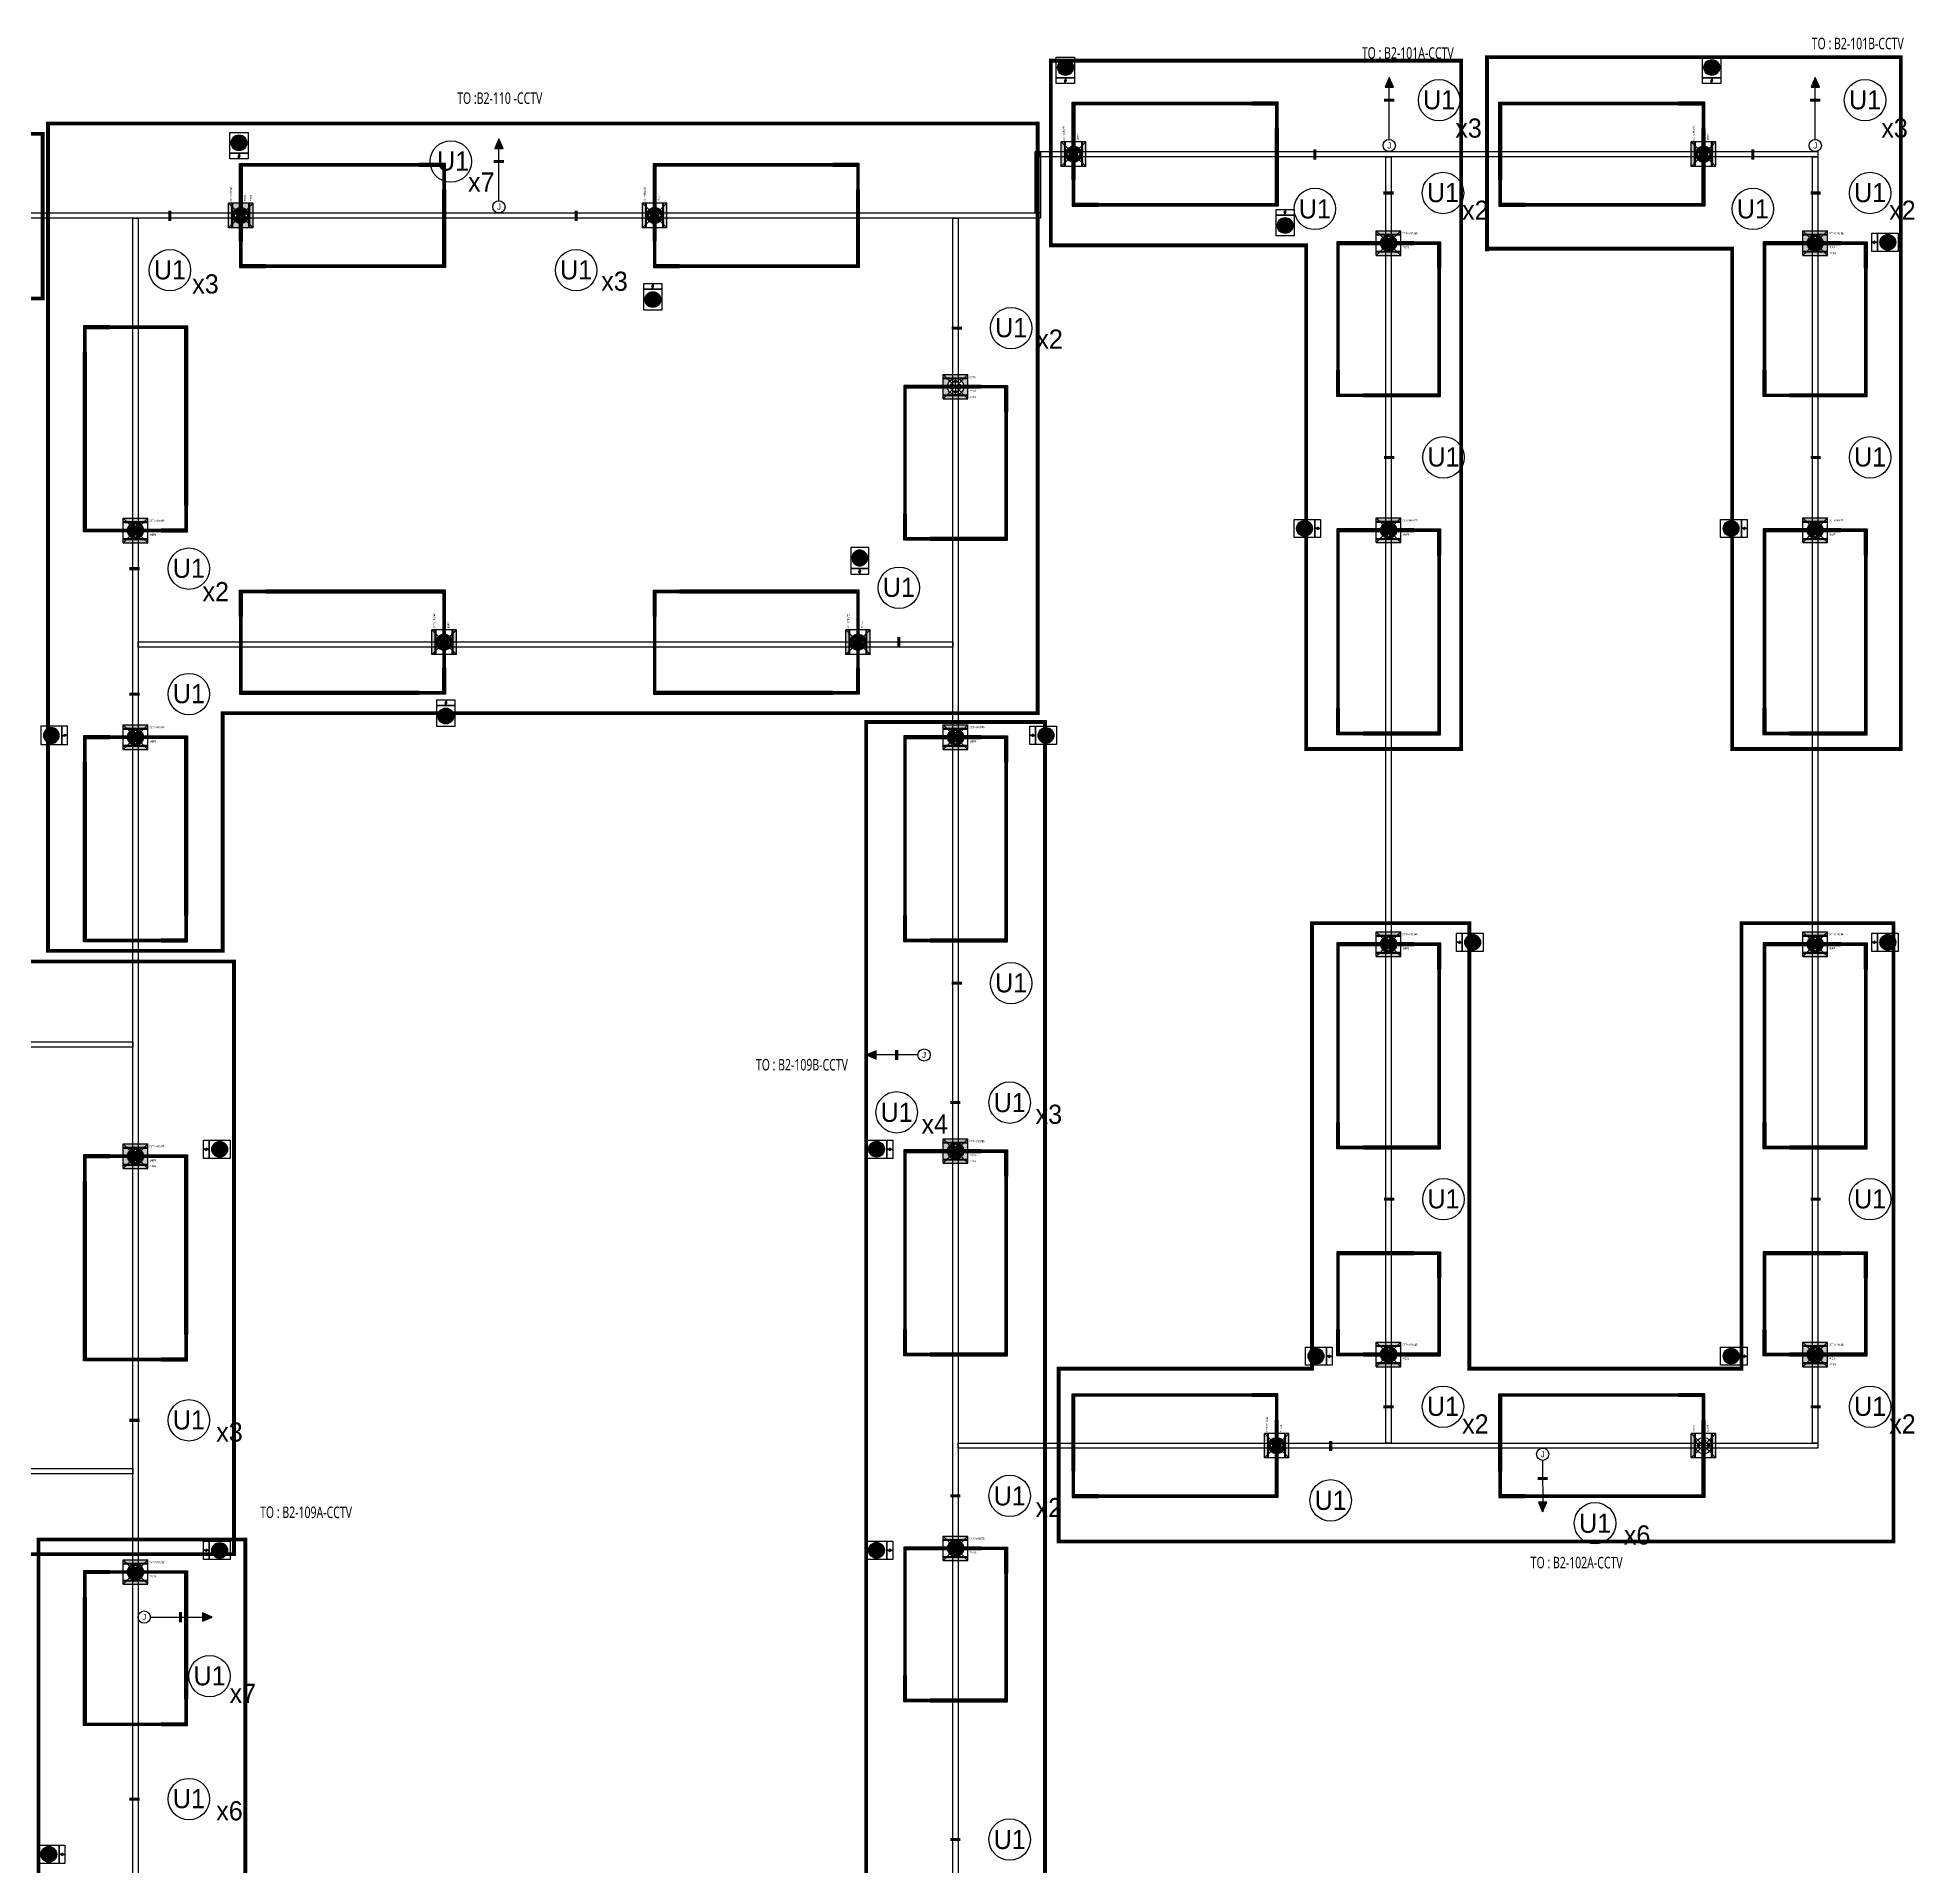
# Model space of a CAD drawing. Header units: millimetres. Extents: x 836025 to 1108898, y 78775 to 372820.
# Drawn here: x 1035373 to 1108843, y 301233 to 372820 of the extents above; entities that cross this region are included whole.
import ezdxf
from ezdxf.enums import TextEntityAlignment as Align

# ---------------------------------------------------------------- set-up
doc = ezdxf.new("R2010")
doc.units = ezdxf.units.MM
doc.header["$LTSCALE"] = 250
for name, pattern in [('CENTER', [2, 1.25, -0.25, 0.25, -0.25]), ('LINE1', [3, 2.5, -0.5]), ('지하층_기둥$1$CEN', [62, 60, -1, 0, -1])]:
    doc.linetypes.add(name, pattern=pattern)
for name, color, linetype in [('A-CEN', 1, '지하층_기둥$1$CEN'), ('HA-CCTV', 2, 'Continuous'), ('HA-스피커 반경', 7, 'LINE1'), ('HA-조명기구', 7, 'Continuous'), ('HA-통합모듈', 7, 'Continuous'), ('LU-UTP wire', 3, 'Continuous'), ('LU-UTP 방향', 1, 'Continuous'), ('LU-UTP케이블', 1, 'Continuous'), ('LU-광케이블', 1, 'Continuous'), ('LU-귀로 방향', 3, 'Continuous'), ('LU-귀로Text', 3, 'Continuous'), ('LU-무선비상벨', 1, 'Continuous'), ('LU-정션박스', 3, 'Continuous'), ('라인구분', 7, 'CENTER'), ('전등레이스웨이', 1, 'Continuous')]:
    doc.layers.add(name, color=color, linetype=linetype)
doc.layers.add('HA-지시선', color=8, linetype='Continuous', plot=False)
doc.layers.get('HA-스피커 반경').off()
doc.styles.add('MtX_굴림', font='Gulim.ttf')
doc.styles.add('N', font='Gulim.ttf')
doc.styles.add('돋움', font='Dotum.ttf')
doc.styles.add('맑은고딕', font='malgun.ttf')

# ---------------------------------------------------------------- blocks, each defined once
blk = doc.blocks.new('HA-무선비상벨')
at = {"layer": 'LU-무선비상벨'}
h = blk.add_hatch(color=1, dxfattribs=at)
h.dxf.hatch_style = 1
h.paths.add_polyline_path([(309, 0, 1), (-309, 0, 1)])
h = blk.add_hatch(color=1, dxfattribs=at)
h.dxf.hatch_style = 1
h.paths.add_polyline_path([(2, 531), (33, 632), (-46, 509), (-2, 509), (-34, 408), (46, 531)])
at = {"layer": 'LU-무선비상벨', "color": 1}
for p, q in [((33, 632), (-46, 509)), ((-46, 509), (46, 531)), ((-2, 509), (-46, 509)), ((-34, 408), (46, 531)), ((-34, 408), (-2, 509)), ((33, 632), (2, 531)), ((46, 531), (2, 531))]:
    blk.add_line(p, q, dxfattribs=at)
for points in [[(356, 408), (-354, 408), (-354, 631), (356, 631)], [(-354, 408), (356, 408), (356, -408), (-354, -408)]]:
    blk.add_lwpolyline(points, close=True, dxfattribs=at)
blk.add_circle((0, 0), 309, dxfattribs=at)
blk = doc.blocks.new('HA-조명기구(코너1000)')
at = {"layer": 'HA-조명기구'}
h = blk.add_hatch(color=81, dxfattribs=at)
h.dxf.hatch_style = 1
h.paths.add_polyline_path([(-995, -35), (-35, -35), (-35, -995), (-5, -995), (-5, -5), (-995, -5)])
at = {"layer": 'HA-조명기구', "color": 81}
blk.add_lwpolyline([(-1000, 0), (-1000, -40), (-40, -40), (-40, -1000), (0, -1000), (0, 0), (-1000, 0)], dxfattribs=at)
at = {"layer": 'HA-조명기구', "color": 3}
blk.add_lwpolyline([(-995, -5), (-995, -35), (-35, -35), (-35, -995), (-5, -995), (-5, -5)], close=True, dxfattribs=at)
at = {"layer": 'HA-지시선'}
for p, q in [((-40, -40), (0, 0)), ((-20, -20), (-1000, -20)), ((-20, -20), (-20, -1000))]:
    blk.add_line(p, q, dxfattribs=at)
at = {"layer": 'HA-지시선', "color": 30}
blk.add_lwpolyline([(-1000, 30), (-1000, -70), (-70, -70), (-70, -1000), (30, -1000), (30, 30)], close=True, dxfattribs=at)
blk = doc.blocks.new('HA-조명기구(직2000)')
at = {"layer": 'HA-조명기구'}
h = blk.add_hatch(color=81, dxfattribs=at)
h.dxf.hatch_style = 1
h.paths.add_polyline_path([(5, -1995), (35, -1995), (35, -5), (5, -5)])
h = blk.add_hatch(color=81, dxfattribs=at)
h.dxf.hatch_style = 1
h.paths.add_polyline_path([(5, -1995), (35, -1995), (35, -5), (5, -5)])
at = {"layer": 'HA-조명기구', "color": 81}
blk.add_lwpolyline([(0, 0), (40, 0), (40, -2000), (0, -2000), (0, 0)], dxfattribs=at)
blk.add_lwpolyline([(5, -5), (35, -5), (35, -1995), (5, -1995)], close=True, dxfattribs=at)
at = {"layer": 'HA-지시선'}
blk.add_line((20, 0), (20, -2000), dxfattribs=at)
at = {"layer": 'HA-지시선', "color": 4}
blk.add_lwpolyline([(-30, 0), (70, 0), (70, -2000), (-30, -2000)], close=True, dxfattribs=at)
blk = doc.blocks.new('HA-통합모듈-만공차')
at = {"layer": 'HA-통합모듈'}
h = blk.add_hatch(color=81, dxfattribs=at)
h.dxf.hatch_style = 1
h.paths.add_polyline_path([(-480, 349), (480, 349), (480, 480), (-480, 480)])
h.paths.add_polyline_path([(-480, -480), (480, -480), (480, -349), (-480, -349)])
at = {"layer": 'HA-지시선', "color": 5}
for p, q in [((-480, -480), (-480, 480)), ((-480, 480), (480, 480)), ((-480, 317), (480, 317)), ((480, -480), (480, 480)), ((-480, -317), (480, -317)), ((-480, -480), (480, -480))]:
    blk.add_line(p, q, dxfattribs=at)
at = {"layer": 'HA-지시선', "color": 251, "true_color": 0x636466}
for p, q in [((-480, 480), (480, -480)), ((-480, -480), (480, 480))]:
    blk.add_line(p, q, dxfattribs=at)
at = {"layer": 'HA-지시선', "color": 5}
blk.add_circle((0, 0), 317, dxfattribs=at)
at = {"layer": 'HA-통합모듈', "color": 5}
for p, q in [((-480, 349), (480, 349)), ((-480, -349), (480, -349))]:
    blk.add_line(p, q, dxfattribs=at)
at = {"layer": 'HA-지시선', "color": 7, "style": 'MtX_굴림'}
blk.add_text('만공차', height=70, dxfattribs=at).set_placement((542, -205))
blk = doc.blocks.new('HA-통합모듈-CCTV(비상벨연동)')
at = {"layer": 'HA-통합모듈'}
h = blk.add_hatch(color=10, dxfattribs=at)
h.dxf.hatch_style = 1
h.paths.add_polyline_path([(317, 0, 1), (-317, 0, 1)])
h.paths.add_polyline_path([(-270, 0), (-170, -100), (-170, 0), (0, 0), (0, -170), (-100, -170), (0, -270), (100, -170), (0, -170), (0, 0), (170, 0), (170, -100), (270, 0), (170, 100), (170, 0), (0, 0), (0, 170), (100, 170), (-2, 268), (-100, 170), (0, 170), (0, 0), (-170, 0), (-170, 100)], flags=16)
at = {"layer": 'HA-지시선', "color": 251, "true_color": 0x636466}
for p, q in [((-480, 480), (480, -480)), ((-480, -480), (480, 480))]:
    blk.add_line(p, q, dxfattribs=at)
at = {"layer": 'HA-통합모듈', "color": 5}
for p, q in [((-480, -480), (-480, 480)), ((-480, 480), (480, 480)), ((-480, 349), (480, 349)), ((-480, 317), (480, 317)), ((-170, 100), (-270, 0)), ((-270, 0), (-170, -100)), ((-170, 100), (-170, -100)), ((0, 0), (-170, 0)), ((-100, 170), (-2, 268)), ((100, 170), (-100, 170)), ((-2, 268), (100, 170)), ((0, 0), (0, 170)), ((0, 0), (0, -170)), ((0, 0), (170, 0)), ((170, -100), (170, 100)), ((170, 100), (270, 0)), ((270, 0), (170, -100)), ((480, -480), (480, 480)), ((-480, -317), (480, -317)), ((-480, -349), (480, -349)), ((-480, -480), (480, -480)), ((-100, -170), (100, -170)), ((0, -270), (-100, -170)), ((100, -170), (0, -270))]:
    blk.add_line(p, q, dxfattribs=at)
blk.add_circle((0, 0), 317, dxfattribs=at)
at = {"layer": 'HA-통합모듈', "style": '돋움'}
blk.add_text('CCTV(비상벨)', height=70, dxfattribs=at).set_placement((530, 350))
blk = doc.blocks.new('HA-통합모듈-CCTV')
h = blk.add_hatch(color=81)
h.dxf.hatch_style = 1
h.paths.add_polyline_path([(-270, 0), (-170, 100), (-170, -100)])
h.paths.add_polyline_path([(-100, 170), (100, 170), (-2, 268)])
h.paths.add_polyline_path([(170, -100), (270, 0), (170, 100)])
h.paths.add_polyline_path([(-100, -170), (100, -170), (0, -270)])
at = {"layer": 'HA-지시선', "color": 251, "true_color": 0x636466}
for p, q in [((-480, 480), (480, -480)), ((-480, -480), (480, 480))]:
    blk.add_line(p, q, dxfattribs=at)
at = {"layer": 'HA-통합모듈', "color": 5}
for p, q in [((-480, -480), (-480, 480)), ((-480, 480), (480, 480)), ((-480, 349), (480, 349)), ((-170, 100), (-270, 0)), ((-270, 0), (-170, -100)), ((-170, 100), (-170, -100)), ((0, 0), (-170, 0)), ((-100, 170), (-2, 268)), ((100, 170), (-100, 170)), ((-2, 268), (100, 170)), ((0, 0), (0, 170)), ((0, 0), (0, -170)), ((0, 0), (170, 0)), ((170, -100), (170, 100)), ((170, 100), (270, 0)), ((270, 0), (170, -100)), ((480, -480), (480, 480)), ((-480, -349), (480, -349)), ((-480, -480), (480, -480)), ((-100, -170), (100, -170)), ((0, -270), (-100, -170)), ((100, -170), (0, -270))]:
    blk.add_line(p, q, dxfattribs=at)
blk.add_circle((0, 0), 317, dxfattribs=at)
at = {"layer": 'HA-통합모듈', "color": 7, "style": '돋움'}
blk.add_text('CCTV', height=70, dxfattribs=at).set_placement((536, 330))
blk = doc.blocks.new('LU-Jumper')
at = {"layer": 'LU-정션박스', "color": 2}
blk.add_circle((0, 0), 0.5, dxfattribs=at)
blk.add_circle((0, 0), 0.5, dxfattribs=at)
at = {"layer": 'LU-정션박스', "color": 1, "style": 'N'}
blk.add_text('J', height=0.5, dxfattribs=at).set_placement((0, 0), align=Align.MIDDLE)
blk = doc.blocks.new('LU-귀로방향')
at = {"layer": 'LU-귀로 방향', "color": 2}
blk.add_lwpolyline([(0.8, -0.35), (0.8, 0.35), (0, 0)], close=True, dxfattribs=at)
at = {"layer": 'LU-귀로 방향', "color": 10}
blk.add_solid([(0.03, 0), (0.78, 0.33), (0.78, -0.33)], dxfattribs=at)
blk = doc.blocks.new('HA-통합모듈-스피커')
at = {"layer": 'HA-통합모듈'}
h = blk.add_hatch(color=210, dxfattribs=at)
h.dxf.hatch_style = 1
h.paths.add_polyline_path([(-480, -317), (-480, 317), (0, 317, 1), (0, -317)])
h.paths.add_polyline_path([(0, -317, 1), (0, 317), (480, 317), (480, -317)])
at = {"layer": 'HA-지시선', "color": 5}
for p, q in [((-480, -480), (-480, 480)), ((-480, 480), (480, 480)), ((-480, 349), (480, 349)), ((-480, 317), (480, 317)), ((480, -480), (480, 480)), ((-480, -317), (480, -317)), ((-480, -349), (480, -349)), ((-480, -480), (480, -480))]:
    blk.add_line(p, q, dxfattribs=at)
at = {"layer": 'HA-지시선', "color": 251, "true_color": 0x636466}
for p, q in [((-480, 480), (480, -480)), ((-480, -480), (480, 480))]:
    blk.add_line(p, q, dxfattribs=at)
at = {"layer": 'HA-지시선', "color": 5}
blk.add_circle((0, 0), 317, dxfattribs=at)
at = {"layer": 'HA-조명기구', "style": '돋움'}
blk.add_text('스피커', height=70, dxfattribs=at).set_placement((538, -434))
blk = doc.blocks.new('zw$9B82')
at = {"layer": 'HA-스피커 반경', "color": 6}
blk.add_blockref('HA-통합모듈-스피커', (0, 0), dxfattribs=at)

msp = doc.modelspace()

# ---------------------------------------------------------------- linework, layer by layer
at = {"layer": 'LU-UTP wire'}
for p, q in [((1088285, 368835, 0), (1088284, 371248, 0)), ((1104960, 368835, 0), (1104958, 371248, 0)), ((1053433, 366435, 0), (1053432, 368848, 0)), ((1069836, 332995, 0), (1067827, 332995, 0)), ((1094289, 317125, 0), (1094290, 315116, 0)), ((1039788, 310994, 0), (1042201, 310994, 0))]:
    msp.add_line(p, q, dxfattribs=at)
at = {"layer": 'LU-UTP 방향', "elevation": 0}
for points in [[(1088047, 368596, 0, 0, 0), (1087310, 368596, 120, 0, 0), (1086910, 368596, 0, 0, 0)], [(1088525, 368592, 0, 0, 0), (1088525, 367855, 120, 0, 0), (1088525, 367455, 0, 0, 0)], [(1104722, 368596, 0, 0, 0), (1103984, 368596, 120, 0, 0), (1103584, 368596, 0, 0, 0)], [(1105202, 368596, 0, 0, 0), (1105202, 367858, 120, 0, 0), (1105202, 367458, 0, 0, 0)], [(1053190, 366196, 0, 0, 0), (1052452, 366196, 120, 0, 0), (1052052, 366196, 0, 0, 0)], [(1053676, 366196, 0, 0, 0), (1054413, 366196, 120, 0, 0), (1054813, 366196, 0, 0, 0)], [(1070076, 333235, 0, 0, 0), (1070076, 333235, 0, 0, 0), (1070076, 334047, 120, 0, 0), (1070076, 334447, 0, 0, 0)], [(1070076, 332755, 0, 0, 0), (1070076, 332755, 0, 0, 0), (1070076, 331943, 120, 0, 0), (1070076, 331543, 0, 0, 0)], [(1094050, 317365, 0, 0, 0), (1094050, 317365, 0, 0, 0), (1093237, 317365, 120, 0, 0), (1092837, 317365, 0, 0, 0)], [(1094530, 317365, 0, 0, 0), (1094530, 317365, 0, 0, 0), (1095342, 317365, 120, 0, 0), (1095742, 317365, 0, 0, 0)], [(1039548, 310751, 0, 0, 0), (1039548, 310013, 120, 0, 0), (1039548, 309613, 0, 0, 0)]]:
    msp.add_lwpolyline(points, format="xyseb", dxfattribs=at)
at = {"layer": 'LU-UTP케이블', "color": 1}
for centre in [(1090234, 370368, 0), (1106909, 370368, 0), (1051551, 367968, 0), (1090388, 366735, 0), (1107107, 366735, 0), (1085372, 366112, 0), (1102519, 366112, 0), (1040555, 363712, 0), (1056454, 363712, 0), (1073484, 361447, 0), (1090407, 356387, 0), (1107107, 356387, 0), (1041296, 352031, 0), (1069088, 351284, 0), (1041296, 347122, 0), (1073484, 335804, 0), (1069002, 330751, 0), (1073427, 331131, 0), (1090407, 327349, 0), (1107107, 327349, 0), (1090388, 319227, 0), (1107107, 319227, 0), (1041296, 318695, 0), (1073427, 315736, 0), (1085990, 315562, 0), (1096340, 314666, 0), (1042106, 308680, 0), (1041296, 303871, 0), (1073427, 302288, 0)]:
    msp.add_circle(centre, 811, dxfattribs=at)
at = {"layer": 'LU-광케이블', "color": 1, "elevation": 0}
for points in [[(1089423, 370368, 0, 0, 0), (1089423, 370368, 0, 0, 0), (1088485, 370368, 120, 120, 0), (1088085, 370368, 0, 0, 0)], [(1106097, 370368, 0, 0, 0), (1106097, 370368, 0, 0, 0), (1105159, 370368, 120, 120, 0), (1104759, 370368, 0, 0, 0)], [(1085372, 366923, 0, 0, 0), (1085372, 368041, 120, 120, 0), (1085372, 368441, 0, 0, 0)], [(1102519, 366923, 0, 0, 0), (1102519, 368041, 120, 120, 0), (1102519, 368441, 0, 0, 0)], [(1052362, 367968, 0, 0, 0), (1052362, 367968, 0, 0, 0), (1053233, 367968, 120, 120, 0), (1053633, 367968, 0, 0, 0)], [(1089577, 366735, 0, 0, 0), (1088459, 366735, 120, 120, 0), (1088059, 366735, 0, 0, 0)], [(1106296, 366735, 0, 0, 0), (1105178, 366735, 120, 120, 0), (1104778, 366735, 0, 0, 0)], [(1040555, 364523, 0, 0, 0), (1040555, 365641, 120, 120, 0), (1040555, 366041, 0, 0, 0)], [(1056454, 364523, 0, 0, 0), (1056454, 365641, 120, 120, 0), (1056454, 366041, 0, 0, 0)], [(1072673, 361447, 0, 0, 0), (1071555, 361447, 120, 120, 0), (1071155, 361447, 0, 0, 0)], [(1089596, 356387, 0, 0, 0), (1088478, 356387, 120, 120, 0), (1088078, 356387, 0, 0, 0)], [(1106296, 356387, 0, 0, 0), (1105178, 356387, 120, 120, 0), (1104778, 356387, 0, 0, 0)], [(1040484, 352031, 0, 0, 0), (1039367, 352031, 120, 120, 0), (1038967, 352031, 0, 0, 0)], [(1069088, 350473, 0, 0, 0), (1069088, 349355, 120, 120, 0), (1069088, 348955, 0, 0, 0)], [(1040484, 347122, 0, 0, 0), (1039367, 347122, 120, 120, 0), (1038967, 347122, 0, 0, 0)], [(1072673, 335804, 0, 0, 0), (1071555, 335804, 120, 120, 0), (1071155, 335804, 0, 0, 0)], [(1069002, 331562, 0, 0, 0), (1069002, 332795, 120, 120, 0), (1069002, 333195, 0, 0, 0)], [(1072616, 331131, 0, 0, 0), (1071498, 331131, 120, 120, 0), (1071098, 331131, 0, 0, 0)], [(1089596, 327349, 0, 0, 0), (1088478, 327349, 120, 120, 0), (1088078, 327349, 0, 0, 0)], [(1106296, 327349, 0, 0, 0), (1105178, 327349, 120, 120, 0), (1104778, 327349, 0, 0, 0)], [(1089577, 319227, 0, 0, 0), (1088459, 319227, 120, 120, 0), (1088059, 319227, 0, 0, 0)], [(1106296, 319227, 0, 0, 0), (1105178, 319227, 120, 120, 0), (1104778, 319227, 0, 0, 0)], [(1040484, 318695, 0, 0, 0), (1039367, 318695, 120, 120, 0), (1038967, 318695, 0, 0, 0)], [(1085990, 316373, 0, 0, 0), (1085990, 317491, 120, 120, 0), (1085990, 317891, 0, 0, 0)], [(1096340, 315477, 0, 0, 0), (1096340, 316420, 0, 0, 0), (1094489, 316420, 120, 120, 0), (1094089, 316420, 0, 0, 0)], [(1072616, 315736, 0, 0, 0), (1071498, 315736, 120, 120, 0), (1071098, 315736, 0, 0, 0)], [(1041295, 308680, 0, 0, 0), (1040969, 308681, 0, 0, 0), (1040969, 310794, 120, 120, 0), (1040969, 311194, 0, 0, 0)], [(1040484, 303871, 0, 0, 0), (1039367, 303871, 120, 120, 0), (1038967, 303871, 0, 0, 0)], [(1072616, 302288, 0, 0, 0), (1071498, 302288, 120, 120, 0), (1071098, 302288, 0, 0, 0)]]:
    msp.add_lwpolyline(points, format="xyseb", dxfattribs=at)
at = {"layer": '라인구분', "color": 5, "ltscale": 3.5, "const_width": 150, "elevation": 0}
msp.add_lwpolyline([(1075035, 371913), (1091098, 371913), (1091098, 344975), (1085035, 344975), (1085035, 364686), (1075035, 364686)], close=True, dxfattribs=at)
msp.add_lwpolyline([(1092108, 364455), (1092108, 372055), (1108308, 372055), (1108308, 344975), (1101708, 344975), (1101708, 364555), (1092108, 364555)], dxfattribs=at)
at = {"layer": '라인구분', "ltscale": 3.5, "const_width": 150, "elevation": 0}
msp.add_lwpolyline([(995681, 369051), (1035576, 369051), (1035576, 362605), (995681, 362605)], close=True, dxfattribs=at)
at = {"layer": '라인구분', "color": 2, "ltscale": 3.5, "const_width": 150, "elevation": 0}
msp.add_lwpolyline([(1035779, 369453), (1035779, 337072), (1042620, 337072), (1042620, 346374), (1066826, 346374), (1074524, 346374), (1074524, 369453)], close=True, dxfattribs=at)
at = {"layer": '라인구분', "color": 1, "ltscale": 3.5, "const_width": 150, "elevation": 0}
msp.add_lwpolyline([(1074808, 291888), (1067808, 291888), (1067808, 346028), (1074808, 346028)], close=True, dxfattribs=at)
at = {"layer": '라인구분', "color": 4, "ltscale": 3.5, "const_width": 150, "elevation": 0}
msp.add_lwpolyline([(1075343, 313954), (1075343, 320720), (1085260, 320720), (1085260, 338157), (1091422, 338157), (1091422, 320720), (1102070, 320720), (1102070, 338157), (1108021, 338157), (1108021, 313955)], close=True, dxfattribs=at)
at = {"layer": '라인구분', "color": 3, "ltscale": 3.5, "const_width": 150, "elevation": 0}
msp.add_lwpolyline([(1003658, 336655), (1003608, 330155), (1034908, 330155), (1034908, 319966), (988385, 319966), (988385, 313455), (1043066, 313454), (1043066, 336655), (1003658, 336655)], dxfattribs=at)
at = {"layer": '라인구분', "color": 1, "ltscale": 3.5, "const_width": 150, "elevation": 0}
msp.add_lwpolyline([(993274, 292855), (993274, 285855), (1068797, 285855), (1068797, 292855), (1043508, 292855), (1043508, 314030), (1035408, 314030), (1035408, 292855), (993274, 292855)], dxfattribs=at)
at = {"layer": '전등레이스웨이', "elevation": 0}
for points in [[(1074628, 368355), (1074628, 365955), (1074428, 365955), (1074428, 368355)], [(1074628, 368355), (1105058, 368355), (1105058, 368155), (1074628, 368155)], [(1088358, 368155), (1088358, 317805), (1088157, 317805), (1088157, 368155)], [(1105058, 368155), (1105058, 317805), (1104857, 317805), (1104857, 368155)], [(956368, 365955), (1074628, 365955), (1074628, 365755), (956368, 365755)], [(1039308, 365755), (1039308, 289230), (1039107, 289230), (1039107, 365755)], [(1071408, 365755), (1071408, 86341), (1071207, 86341), (1071207, 365755)], [(1039308, 349164), (1071207, 349164), (1071207, 348964), (1039308, 348964)], [(956568, 333505), (1039107, 333505), (1039107, 333305), (956568, 333305)], [(1071408, 317805), (1105058, 317805), (1105058, 317605), (1071408, 317605)], [(956568, 316805), (1039107, 316805), (1039107, 316605), (956568, 316605)]]:
    msp.add_lwpolyline(points, close=True, dxfattribs=at)

# ---------------------------------------------------------------- block references
at = {"layer": 'A-CEN', "rotation": 90}
msp.add_blockref('zw$9B82', (1043328, 365855, 0), dxfattribs=at)
at = {"layer": 'A-CEN'}
for p in [(1104957, 364775, 0), (1071308, 359155, 0), (1039208, 329035, 0), (1071308, 329235, 0), (1104957, 321275, 0)]:
    msp.add_blockref('zw$9B82', p, dxfattribs=at)
at = {"layer": 'HA-CCTV', "color": 3}
for name, p, rotation in [('HA-통합모듈-CCTV(비상벨연동)', (1075928, 368255, 0), 90.0000000000003), ('HA-통합모듈-CCTV(비상벨연동)', (1100588, 368253, 0), 90.0000000000004), ('HA-통합모듈-CCTV(비상벨연동)', (1043328, 365855, 0), 90.0000000000004), ('HA-통합모듈-CCTV(비상벨연동)', (1059528, 365854, 0), 90.0000000000003), ('HA-통합모듈-CCTV(비상벨연동)', (1051288, 349154, 0), 89.99999999999999), ('HA-통합모듈-CCTV(비상벨연동)', (1067488, 349154, 0), 89.99999999999999), ('HA-통합모듈-CCTV(비상벨연동)', (1083879, 317705, 0), 90), ('HA-통합모듈-CCTV', (1100588, 317705, 0), 89.99999999999999)]:
    msp.add_blockref(name, p, dxfattribs=dict(at, rotation=rotation))
for name, p in [('HA-통합모듈-CCTV(비상벨연동)', (1088257, 364775, 0)), ('HA-통합모듈-CCTV(비상벨연동)', (1104957, 364775, 0)), ('HA-통합모듈-CCTV', (1071308, 359155, 0)), ('HA-통합모듈-CCTV(비상벨연동)', (1039208, 353525, 0)), ('HA-통합모듈-CCTV(비상벨연동)', (1088257, 353535, 0)), ('HA-통합모듈-CCTV(비상벨연동)', (1104957, 353535, 0)), ('HA-통합모듈-CCTV(비상벨연동)', (1039208, 345435, 0)), ('HA-통합모듈-CCTV(비상벨연동)', (1071308, 345435, 0)), ('HA-통합모듈-CCTV(비상벨연동)', (1088257, 337335, 0)), ('HA-통합모듈-CCTV(비상벨연동)', (1104957, 337335, 0)), ('HA-통합모듈-CCTV(비상벨연동)', (1039208, 329035, 0)), ('HA-통합모듈-CCTV(비상벨연동)', (1071308, 329235, 0)), ('HA-통합모듈-CCTV(비상벨연동)', (1088257, 321275, 0)), ('HA-통합모듈-CCTV(비상벨연동)', (1104957, 321275, 0)), ('HA-통합모듈-CCTV(비상벨연동)', (1071308, 313685, 0)), ('HA-통합모듈-CCTV(비상벨연동)', (1039208, 312757, 0))]:
    msp.add_blockref(name, p, dxfattribs=at)
at = {"layer": 'HA-조명기구', "color": 3, "xscale": -1}
for name, p in [('HA-조명기구(코너1000)', (1075908, 370255, 0)), ('HA-조명기구(코너1000)', (1092608, 370255, 0)), ('HA-조명기구(코너1000)', (1043308, 367855, 0)), ('HA-조명기구(코너1000)', (1059508, 367855, 0)), ('HA-조명기구(직2000)', (1086297, 363795, 0)), ('HA-조명기구(직2000)', (1090257, 363795, 0)), ('HA-조명기구(직2000)', (1102997, 363795, 0)), ('HA-조명기구(직2000)', (1106957, 363795, 0)), ('HA-조명기구(직2000)', (1086297, 361795, 0)), ('HA-조명기구(직2000)', (1090257, 361795, 0)), ('HA-조명기구(직2000)', (1102997, 361795, 0)), ('HA-조명기구(직2000)', (1106957, 361795, 0)), ('HA-조명기구(직2000)', (1069348, 358175, 0)), ('HA-조명기구(직2000)', (1073308, 358175, 0)), ('HA-조명기구(직2000)', (1069348, 356175, 0)), ('HA-조명기구(직2000)', (1073308, 356175, 0)), ('HA-조명기구(직2000)', (1086297, 352555, 0)), ('HA-조명기구(직2000)', (1090257, 352555, 0)), ('HA-조명기구(직2000)', (1102997, 352555, 0)), ('HA-조명기구(직2000)', (1106957, 352555, 0)), ('HA-조명기구(코너1000)', (1043308, 351154, 0)), ('HA-조명기구(코너1000)', (1059508, 351154, 0)), ('HA-조명기구(직2000)', (1086297, 350555, 0)), ('HA-조명기구(직2000)', (1090257, 350555, 0)), ('HA-조명기구(직2000)', (1102997, 350555, 0)), ('HA-조명기구(직2000)', (1106957, 350555, 0)), ('HA-조명기구(직2000)', (1086297, 348555, 0)), ('HA-조명기구(직2000)', (1090257, 348555, 0)), ('HA-조명기구(직2000)', (1102997, 348555, 0)), ('HA-조명기구(직2000)', (1106957, 348555, 0)), ('HA-조명기구(직2000)', (1069348, 344455, 0)), ('HA-조명기구(직2000)', (1073308, 344455, 0)), ('HA-조명기구(직2000)', (1069348, 342455, 0)), ('HA-조명기구(직2000)', (1073308, 342455, 0)), ('HA-조명기구(직2000)', (1069348, 340455, 0)), ('HA-조명기구(직2000)', (1073308, 340455, 0)), ('HA-조명기구(직2000)', (1086297, 336355, 0)), ('HA-조명기구(직2000)', (1090257, 336355, 0)), ('HA-조명기구(직2000)', (1102997, 336355, 0)), ('HA-조명기구(직2000)', (1106957, 336355, 0)), ('HA-조명기구(직2000)', (1086297, 334355, 0)), ('HA-조명기구(직2000)', (1090257, 334355, 0)), ('HA-조명기구(직2000)', (1102997, 334355, 0)), ('HA-조명기구(직2000)', (1106957, 334355, 0)), ('HA-조명기구(직2000)', (1086297, 332355, 0)), ('HA-조명기구(직2000)', (1090257, 332355, 0)), ('HA-조명기구(직2000)', (1102997, 332355, 0)), ('HA-조명기구(직2000)', (1106957, 332355, 0)), ('HA-조명기구(직2000)', (1069348, 328255, 0)), ('HA-조명기구(직2000)', (1073308, 328255, 0)), ('HA-조명기구(직2000)', (1069348, 326255, 0)), ('HA-조명기구(직2000)', (1073308, 326255, 0)), ('HA-조명기구(직2000)', (1069348, 324255, 0)), ('HA-조명기구(직2000)', (1073308, 324255, 0)), ('HA-조명기구(직2000)', (1086297, 324255, 0)), ('HA-조명기구(직2000)', (1090257, 324255, 0)), ('HA-조명기구(직2000)', (1102997, 324255, 0)), ('HA-조명기구(직2000)', (1106957, 324255, 0)), ('HA-조명기구(코너1000)', (1075899, 319705, 0)), ('HA-조명기구(코너1000)', (1092608, 319705, 0)), ('HA-조명기구(직2000)', (1069348, 312705, 0)), ('HA-조명기구(직2000)', (1073308, 312705, 0)), ('HA-조명기구(직2000)', (1069348, 310705, 0)), ('HA-조명기구(직2000)', (1073308, 310705, 0))]:
    msp.add_blockref(name, p, dxfattribs=at)
at = {"layer": 'HA-조명기구', "color": 3}
for name, p, rotation in [('HA-조명기구(직2000)', (1076908, 370215, 0), 89.99999999999999), ('HA-조명기구(직2000)', (1078908, 370215, 0), 89.99999999999999), ('HA-조명기구(직2000)', (1080908, 370215, 0), 89.99999999999999), ('HA-조명기구(직2000)', (1093608, 370215, 0), 89.99999999999999), ('HA-조명기구(직2000)', (1095608, 370215, 0), 89.99999999999999), ('HA-조명기구(직2000)', (1097608, 370215, 0), 89.99999999999999), ('HA-통합모듈-만공차', (1075928, 368255, 0), 90.00000000000031), ('HA-조명기구(직2000)', (1075948, 367255, 0), 180), ('HA-조명기구(직2000)', (1083908, 367255, 0), 180), ('HA-조명기구(직2000)', (1092648, 367255, 0), 180), ('HA-통합모듈-만공차', (1100588, 368253, 0), 90.0000000000004), ('HA-조명기구(직2000)', (1100608, 367255, 0), 180), ('HA-조명기구(직2000)', (1044308, 367815, 0), 89.99999999999999), ('HA-조명기구(직2000)', (1046308, 367815, 0), 89.99999999999999), ('HA-조명기구(직2000)', (1048308, 367815, 0), 89.99999999999999), ('HA-조명기구(직2000)', (1060508, 367815, 0), 89.99999999999999), ('HA-조명기구(직2000)', (1062508, 367815, 0), 89.99999999999999), ('HA-조명기구(직2000)', (1064508, 367815, 0), 89.99999999999999), ('HA-통합모듈-만공차', (1043328, 365855, 0), 90.0000000000004), ('HA-조명기구(직2000)', (1043348, 364855, 0), 180), ('HA-조명기구(직2000)', (1051308, 364855, 0), 180), ('HA-통합모듈-만공차', (1059528, 365854, 0), 90.00000000000031), ('HA-조명기구(직2000)', (1059548, 364855, 0), 180), ('HA-조명기구(직2000)', (1067508, 364855, 0), 180), ('HA-조명기구(코너1000)', (1075908, 366255, 0), 180), ('HA-조명기구(코너1000)', (1092608, 366255, 0), 180), ('HA-조명기구(직2000)', (1076908, 366255, 0), 89.99999999999999), ('HA-조명기구(직2000)', (1078908, 366255, 0), 89.99999999999999), ('HA-조명기구(직2000)', (1080908, 366255, 0), 89.99999999999999), ('HA-조명기구(직2000)', (1093608, 366255, 0), 89.99999999999999), ('HA-조명기구(직2000)', (1095608, 366255, 0), 89.99999999999999), ('HA-조명기구(직2000)', (1097608, 366255, 0), 89.99999999999999), ('HA-조명기구(코너1000)', (1043308, 363855, 0), 180), ('HA-조명기구(코너1000)', (1059508, 363855, 0), 180), ('HA-조명기구(코너1000)', (1086257, 364795, 0), 90), ('HA-조명기구(코너1000)', (1102957, 364795, 0), 90), ('HA-조명기구(직2000)', (1044308, 363855, 0), 89.99999999999999), ('HA-조명기구(직2000)', (1046308, 363855, 0), 89.99999999999999), ('HA-조명기구(직2000)', (1048308, 363855, 0), 89.99999999999999), ('HA-조명기구(직2000)', (1060508, 363855, 0), 89.99999999999999), ('HA-조명기구(직2000)', (1062508, 363855, 0), 89.99999999999999), ('HA-조명기구(직2000)', (1064508, 363855, 0), 89.99999999999999), ('HA-조명기구(코너1000)', (1037208, 361505, 0), 89.99999999999999), ('HA-조명기구(직2000)', (1038208, 361465, 0), 89.99999999999999), ('HA-조명기구(코너1000)', (1090257, 358795, 0), 270), ('HA-조명기구(코너1000)', (1106957, 358795, 0), 270), ('HA-조명기구(코너1000)', (1069308, 359175, 0), 90), ('HA-조명기구(코너1000)', (1041208, 353505, 0), 270), ('HA-조명기구(코너1000)', (1073308, 353175, 0), 270), ('HA-조명기구(직2000)', (1038208, 353505, 0), 89.99999999999999), ('HA-조명기구(코너1000)', (1086257, 353555, 0), 90), ('HA-조명기구(코너1000)', (1102957, 353555, 0), 90), ('HA-통합모듈-만공차', (1051288, 349154, 0), 89.99999999999999), ('HA-통합모듈-만공차', (1067488, 349154, 0), 89.99999999999999), ('HA-조명기구(코너1000)', (1043308, 347154, 0), 180), ('HA-조명기구(코너1000)', (1059508, 347154, 0), 180), ('HA-조명기구(코너1000)', (1090257, 345555, 0), 270), ('HA-조명기구(코너1000)', (1106957, 345555, 0), 270), ('HA-조명기구(코너1000)', (1037208, 345455, 0), 89.99999999999999), ('HA-조명기구(직2000)', (1038208, 345415, 0), 89.99999999999999), ('HA-조명기구(코너1000)', (1069308, 345455, 0), 90), ('HA-조명기구(코너1000)', (1041208, 337455, 0), 270), ('HA-조명기구(코너1000)', (1073308, 337455, 0), 270), ('HA-조명기구(직2000)', (1038208, 337455, 0), 89.99999999999999), ('HA-조명기구(코너1000)', (1086257, 337355, 0), 90), ('HA-조명기구(코너1000)', (1102957, 337355, 0), 90), ('HA-조명기구(코너1000)', (1090257, 329355, 0), 270), ('HA-조명기구(코너1000)', (1106957, 329355, 0), 270), ('HA-조명기구(코너1000)', (1069308, 329255, 0), 90), ('HA-조명기구(코너1000)', (1037208, 329055, 0), 89.99999999999999), ('HA-조명기구(직2000)', (1038208, 329015, 0), 89.99999999999999), ('HA-조명기구(코너1000)', (1086257, 325255, 0), 90), ('HA-조명기구(코너1000)', (1102957, 325255, 0), 90), ('HA-조명기구(코너1000)', (1041208, 321055, 0), 270), ('HA-조명기구(코너1000)', (1073308, 321255, 0), 270), ('HA-조명기구(코너1000)', (1090257, 321255, 0), 270), ('HA-조명기구(코너1000)', (1106957, 321255, 0), 270), ('HA-조명기구(직2000)', (1038208, 321055, 0), 89.99999999999999), ('HA-조명기구(직2000)', (1076899, 319665, 0), 89.99999999999999), ('HA-조명기구(직2000)', (1078899, 319665, 0), 89.99999999999999), ('HA-조명기구(직2000)', (1080899, 319665, 0), 89.99999999999999), ('HA-조명기구(직2000)', (1093608, 319665, 0), 89.99999999999999), ('HA-조명기구(직2000)', (1095608, 319665, 0), 89.99999999999999), ('HA-조명기구(직2000)', (1097608, 319665, 0), 89.99999999999999), ('HA-조명기구(직2000)', (1075939, 316705, 0), 180), ('HA-통합모듈-만공차', (1083879, 317705, 0), 90), ('HA-조명기구(직2000)', (1083899, 316705, 0), 180), ('HA-조명기구(직2000)', (1092648, 316705, 0), 180), ('HA-통합모듈-만공차', (1100588, 317705, 0), 90), ('HA-조명기구(직2000)', (1100608, 316705, 0), 180), ('HA-조명기구(코너1000)', (1075899, 315705, 0), 180), ('HA-조명기구(코너1000)', (1092608, 315705, 0), 180), ('HA-조명기구(직2000)', (1076899, 315705, 0), 89.99999999999999), ('HA-조명기구(직2000)', (1078899, 315705, 0), 89.99999999999999), ('HA-조명기구(직2000)', (1080899, 315705, 0), 89.99999999999999), ('HA-조명기구(직2000)', (1093608, 315705, 0), 89.99999999999999), ('HA-조명기구(직2000)', (1095608, 315705, 0), 89.99999999999999), ('HA-조명기구(직2000)', (1097608, 315705, 0), 89.99999999999999), ('HA-조명기구(코너1000)', (1069308, 313705, 0), 90), ('HA-조명기구(코너1000)', (1037208, 312777, 0), 89.99999999999999), ('HA-조명기구(직2000)', (1038208, 312737, 0), 89.99999999999999), ('HA-조명기구(코너1000)', (1073308, 307705, 0), 270), ('HA-조명기구(코너1000)', (1041208, 306777, 0), 270), ('HA-조명기구(직2000)', (1038208, 306777, 0), 89.99999999999999)]:
    msp.add_blockref(name, p, dxfattribs=dict(at, rotation=rotation))
for name, p in [('HA-조명기구(코너1000)', (1083908, 370255, 0)), ('HA-조명기구(코너1000)', (1100608, 370255, 0)), ('HA-조명기구(코너1000)', (1051308, 367855, 0)), ('HA-조명기구(코너1000)', (1067508, 367855, 0)), ('HA-통합모듈-만공차', (1088257, 364775, 0)), ('HA-통합모듈-만공차', (1104957, 364775, 0)), ('HA-조명기구(직2000)', (1037208, 360505, 0)), ('HA-조명기구(직2000)', (1041168, 360505, 0)), ('HA-통합모듈-만공차', (1071308, 359155, 0)), ('HA-조명기구(직2000)', (1037208, 358505, 0)), ('HA-조명기구(직2000)', (1041168, 358505, 0)), ('HA-조명기구(직2000)', (1037208, 356505, 0)), ('HA-조명기구(직2000)', (1041168, 356505, 0)), ('HA-통합모듈-만공차', (1039208, 353525, 0)), ('HA-통합모듈-만공차', (1088257, 353535, 0)), ('HA-통합모듈-만공차', (1104957, 353535, 0)), ('HA-조명기구(코너1000)', (1051308, 351154, 0)), ('HA-조명기구(코너1000)', (1067508, 351154, 0)), ('HA-통합모듈-만공차', (1039208, 345435, 0)), ('HA-통합모듈-만공차', (1071308, 345435, 0)), ('HA-조명기구(직2000)', (1037208, 344455, 0)), ('HA-조명기구(직2000)', (1041168, 344455, 0)), ('HA-조명기구(직2000)', (1037208, 342455, 0)), ('HA-조명기구(직2000)', (1041168, 342455, 0)), ('HA-조명기구(직2000)', (1037208, 340455, 0)), ('HA-조명기구(직2000)', (1041168, 340455, 0)), ('HA-통합모듈-만공차', (1088257, 337335, 0)), ('HA-통합모듈-만공차', (1104957, 337335, 0)), ('HA-통합모듈-만공차', (1039208, 329035, 0)), ('HA-통합모듈-만공차', (1071308, 329235, 0)), ('HA-조명기구(직2000)', (1037208, 328055, 0)), ('HA-조명기구(직2000)', (1041168, 328055, 0)), ('HA-조명기구(직2000)', (1037208, 326055, 0)), ('HA-조명기구(직2000)', (1041168, 326055, 0)), ('HA-조명기구(직2000)', (1037208, 324055, 0)), ('HA-조명기구(직2000)', (1041168, 324055, 0)), ('HA-통합모듈-만공차', (1088257, 321275, 0)), ('HA-통합모듈-만공차', (1104957, 321275, 0)), ('HA-조명기구(코너1000)', (1083899, 319705, 0)), ('HA-조명기구(코너1000)', (1100608, 319705, 0)), ('HA-통합모듈-만공차', (1071308, 313685, 0)), ('HA-통합모듈-만공차', (1039208, 312757, 0)), ('HA-조명기구(직2000)', (1037208, 311777, 0)), ('HA-조명기구(직2000)', (1041168, 311777, 0)), ('HA-조명기구(직2000)', (1037208, 309777, 0)), ('HA-조명기구(직2000)', (1041168, 309777, 0))]:
    msp.add_blockref(name, p, dxfattribs=at)
at = {"layer": 'HA-조명기구', "color": 3, "xscale": -1}
for name, p, rotation in [('HA-조명기구(코너1000)', (1083908, 366255, 0), 180), ('HA-조명기구(코너1000)', (1100608, 366255, 0), 180), ('HA-조명기구(코너1000)', (1051308, 363855, 0), 180), ('HA-조명기구(코너1000)', (1067508, 363855, 0), 180), ('HA-조명기구(직2000)', (1089257, 364755, 0), 270), ('HA-조명기구(코너1000)', (1090257, 364795, 0), 270), ('HA-조명기구(직2000)', (1105957, 364755, 0), 270), ('HA-조명기구(코너1000)', (1106957, 364795, 0), 270), ('HA-조명기구(코너1000)', (1041208, 361505, 0), 270), ('HA-조명기구(코너1000)', (1086257, 358795, 0), 89.99999999999969), ('HA-조명기구(코너1000)', (1102957, 358795, 0), 89.99999999999969), ('HA-조명기구(직2000)', (1072308, 359135, 0), 270), ('HA-조명기구(코너1000)', (1073308, 359175, 0), 270), ('HA-조명기구(직2000)', (1089257, 358795, 0), 270), ('HA-조명기구(직2000)', (1105957, 358795, 0), 270), ('HA-조명기구(코너1000)', (1037208, 353505, 0), 89.99999999999952), ('HA-조명기구(코너1000)', (1069308, 353175, 0), 89.99999999999969), ('HA-조명기구(직2000)', (1089257, 353515, 0), 270), ('HA-조명기구(코너1000)', (1090257, 353555, 0), 270), ('HA-조명기구(직2000)', (1105957, 353515, 0), 270), ('HA-조명기구(코너1000)', (1106957, 353555, 0), 270), ('HA-조명기구(직2000)', (1072308, 353175, 0), 270), ('HA-조명기구(직2000)', (1046308, 351114, 0), 270), ('HA-조명기구(직2000)', (1048308, 351114, 0), 270), ('HA-조명기구(직2000)', (1050308, 351114, 0), 270), ('HA-조명기구(직2000)', (1062508, 351114, 0), 270), ('HA-조명기구(직2000)', (1064508, 351114, 0), 270), ('HA-조명기구(직2000)', (1066508, 351114, 0), 270), ('HA-조명기구(직2000)', (1043308, 348154, 0), 180), ('HA-조명기구(직2000)', (1051268, 348154, 0), 180), ('HA-조명기구(직2000)', (1059508, 348154, 0), 180), ('HA-조명기구(직2000)', (1067468, 348154, 0), 180), ('HA-조명기구(코너1000)', (1051308, 347154, 0), 180), ('HA-조명기구(코너1000)', (1067508, 347154, 0), 180), ('HA-조명기구(직2000)', (1046308, 347154, 0), 270), ('HA-조명기구(직2000)', (1048308, 347154, 0), 270), ('HA-조명기구(직2000)', (1050308, 347154, 0), 270), ('HA-조명기구(직2000)', (1062508, 347154, 0), 270), ('HA-조명기구(직2000)', (1064508, 347154, 0), 270), ('HA-조명기구(직2000)', (1066508, 347154, 0), 270), ('HA-조명기구(코너1000)', (1086257, 345555, 0), 89.99999999999969), ('HA-조명기구(코너1000)', (1102957, 345555, 0), 89.99999999999969), ('HA-조명기구(코너1000)', (1041208, 345455, 0), 270), ('HA-조명기구(직2000)', (1072308, 345415, 0), 270), ('HA-조명기구(코너1000)', (1073308, 345455, 0), 270), ('HA-조명기구(직2000)', (1089257, 345555, 0), 270), ('HA-조명기구(직2000)', (1105957, 345555, 0), 270), ('HA-조명기구(코너1000)', (1037208, 337455, 0), 89.99999999999952), ('HA-조명기구(코너1000)', (1069308, 337455, 0), 89.99999999999969), ('HA-조명기구(직2000)', (1072308, 337455, 0), 270), ('HA-조명기구(직2000)', (1089257, 337315, 0), 270), ('HA-조명기구(코너1000)', (1090257, 337355, 0), 270), ('HA-조명기구(직2000)', (1105957, 337315, 0), 270), ('HA-조명기구(코너1000)', (1106957, 337355, 0), 270), ('HA-조명기구(코너1000)', (1086257, 329355, 0), 89.99999999999969), ('HA-조명기구(코너1000)', (1102957, 329355, 0), 89.99999999999969), ('HA-조명기구(직2000)', (1072308, 329215, 0), 270), ('HA-조명기구(코너1000)', (1073308, 329255, 0), 270), ('HA-조명기구(직2000)', (1089257, 329355, 0), 270), ('HA-조명기구(직2000)', (1105957, 329355, 0), 270), ('HA-조명기구(코너1000)', (1041208, 329055, 0), 270), ('HA-조명기구(직2000)', (1089257, 325215, 0), 270), ('HA-조명기구(코너1000)', (1090257, 325255, 0), 270), ('HA-조명기구(직2000)', (1105957, 325215, 0), 270), ('HA-조명기구(코너1000)', (1106957, 325255, 0), 270), ('HA-조명기구(코너1000)', (1037208, 321055, 0), 89.99999999999952), ('HA-조명기구(코너1000)', (1069308, 321255, 0), 89.99999999999969), ('HA-조명기구(코너1000)', (1086257, 321255, 0), 89.99999999999969), ('HA-조명기구(코너1000)', (1102957, 321255, 0), 89.99999999999969), ('HA-조명기구(직2000)', (1072308, 321255, 0), 270), ('HA-조명기구(직2000)', (1089257, 321255, 0), 270), ('HA-조명기구(직2000)', (1105957, 321255, 0), 270), ('HA-조명기구(코너1000)', (1083899, 315705, 0), 180), ('HA-조명기구(코너1000)', (1100608, 315705, 0), 180), ('HA-조명기구(직2000)', (1072308, 313665, 0), 270), ('HA-조명기구(코너1000)', (1073308, 313705, 0), 270), ('HA-조명기구(코너1000)', (1041208, 312777, 0), 270), ('HA-조명기구(코너1000)', (1069308, 307705, 0), 89.99999999999969), ('HA-조명기구(코너1000)', (1037208, 306777, 0), 89.99999999999936), ('HA-조명기구(직2000)', (1072308, 307705, 0), 270)]:
    msp.add_blockref(name, p, dxfattribs=dict(at, rotation=rotation))
at = {"layer": 'LU-귀로 방향', "xscale": 468.0000000000001, "yscale": 468.0000000000001, "zscale": 468.0000000000001}
for p, rotation in [((1088284, 371250, 0), 269.9999999999999), ((1104959, 371250, 0), 269.9999999999999), ((1053433, 368850, 0), 269.9999999999999), ((1094289, 315115, 0), 89.99999999999989), ((1042202, 310993, 0), 179.9999999999999)]:
    msp.add_blockref('LU-귀로방향', p, dxfattribs=dict(at, rotation=rotation))
msp.add_blockref('LU-귀로방향', (1067826, 332995, 0), dxfattribs=at)
at = {"layer": 'LU-무선비상벨'}
for p, rotation in [((1075608, 371647), 180), ((1100908, 371647), 180), ((1043258, 368697), 180), ((1107800, 364804), 90), ((1084965, 353606), 270), ((1101665, 353606), 270), ((1074850, 345504), 90), ((1091550, 337404), 90), ((1107800, 337404), 90), ((1042500, 329304), 90), ((1068215, 329306), 270), ((1085415, 321206), 270), ((1101665, 321206), 270), ((1042500, 313604), 90), ((1068215, 313606), 270), ((1035815, 301707), 270)]:
    msp.add_blockref('HA-무선비상벨', p, dxfattribs=dict(at, rotation=rotation))
for p in [(1084207, 365463), (1059457, 362563), (1051357, 346263)]:
    msp.add_blockref('HA-무선비상벨', p, dxfattribs=at)
at = {"layer": 'LU-무선비상벨', "xscale": -1}
for p, rotation in [((1067557, 352447), 180), ((1035915, 345504), 270)]:
    msp.add_blockref('HA-무선비상벨', p, dxfattribs=dict(at, rotation=rotation))
at = {"layer": 'LU-정션박스', "xscale": 480, "yscale": 480, "zscale": 480}
for p, rotation in [((1088285, 368595, 0), 359.9157777883219), ((1104959, 368595, 0), 359.9157777883219), ((1053432, 366195, 0), 359.9157777883219), ((1070076, 332995, 0), 359.9157777883217), ((1094290, 317365, 0), 359.9157777883217), ((1039548, 310993, 0), 359.9157777883219)]:
    msp.add_blockref('LU-Jumper', p, dxfattribs=dict(at, rotation=rotation))

# ---------------------------------------------------------------- texts
at = {"layer": 'LU-UTP케이블', "color": 3, "style": 'N'}
for s, p in [('U1', (1090234, 370385, 0)), ('U1', (1106909, 370385, 0)), ('x3', (1091389, 369277, 0)), ('x3', (1108064, 369277, 0)), ('U1', (1051637, 367985, 0)), ('x7', (1052743, 367164, 0)), ('U1', (1090388, 366752, 0)), ('U1', (1107107, 366752, 0)), ('U1', (1085372, 366114, 0)), ('x2', (1091656, 366062, 0)), ('U1', (1102519, 366114, 0)), ('x2', (1108374, 366062, 0)), ('U1', (1040555, 363729, 0)), ('U1', (1056455, 363729, 0)), ('x3', (1041946, 363176, 0)), ('x3', (1057958, 363283, 0)), ('U1', (1073484, 361464, 0)), ('x2', (1074988, 361018, 0)), ('U1', (1090407, 356404, 0)), ('U1', (1107107, 356404, 0)), ('U1', (1041296, 352048, 0)), ('x2', (1042349, 351132, 0)), ('U1', (1069088, 351301, 0)), ('U1', (1041296, 347139, 0)), ('U1', (1073484, 335821, 0)), ('U1', (1073427, 331133, 0)), ('U1', (1069002, 330753, 0)), ('x4', (1070493, 330293, 0)), ('x3', (1074959, 330675, 0)), ('U1', (1090407, 327366, 0)), ('U1', (1107107, 327366, 0)), ('U1', (1090388, 319244, 0)), ('U1', (1107107, 319244, 0)), ('U1', (1041296, 318712, 0)), ('x2', (1091656, 318554, 0)), ('x2', (1108374, 318554, 0)), ('x3', (1042886, 318237, 0)), ('U1', (1073427, 315738, 0)), ('U1', (1085990, 315564, 0)), ('x2', (1074959, 315280, 0)), ('U1', (1096340, 314668, 0)), ('x6', (1097987, 314208, 0)), ('U1', (1042107, 308697, 0)), ('x7', (1043409, 308008, 0)), ('U1', (1041296, 303888, 0)), ('x6', (1042886, 303413, 0)), ('U1', (1073427, 302290, 0))]:
    msp.add_text(s, height=750, dxfattribs=at).set_placement(p, align=Align.MIDDLE_CENTER)
at = {"layer": 'LU-귀로Text', "color": 3, "style": '맑은고딕', "width": 0.7}
for s, p in [('TO : B2-101B-CCTV', (1106623, 372586, 0)), ('TO : B2-101A-CCTV', (1089008, 372215, 0)), ('TO :B2-110 -CCTV', (1053465, 370448, 0)), ('TO : B2-109B-CCTV', (1065293, 332615, 0)), ('TO : B2-109A-CCTV', (1045882, 315095, 0)), ('TO : B2-102A-CCTV', (1095620, 313127, 0))]:
    msp.add_text(s, height=450, rotation=359.93392, dxfattribs=at).set_placement(p, align=Align.MIDDLE_CENTER)

doc.saveas('drawing.dxf')
